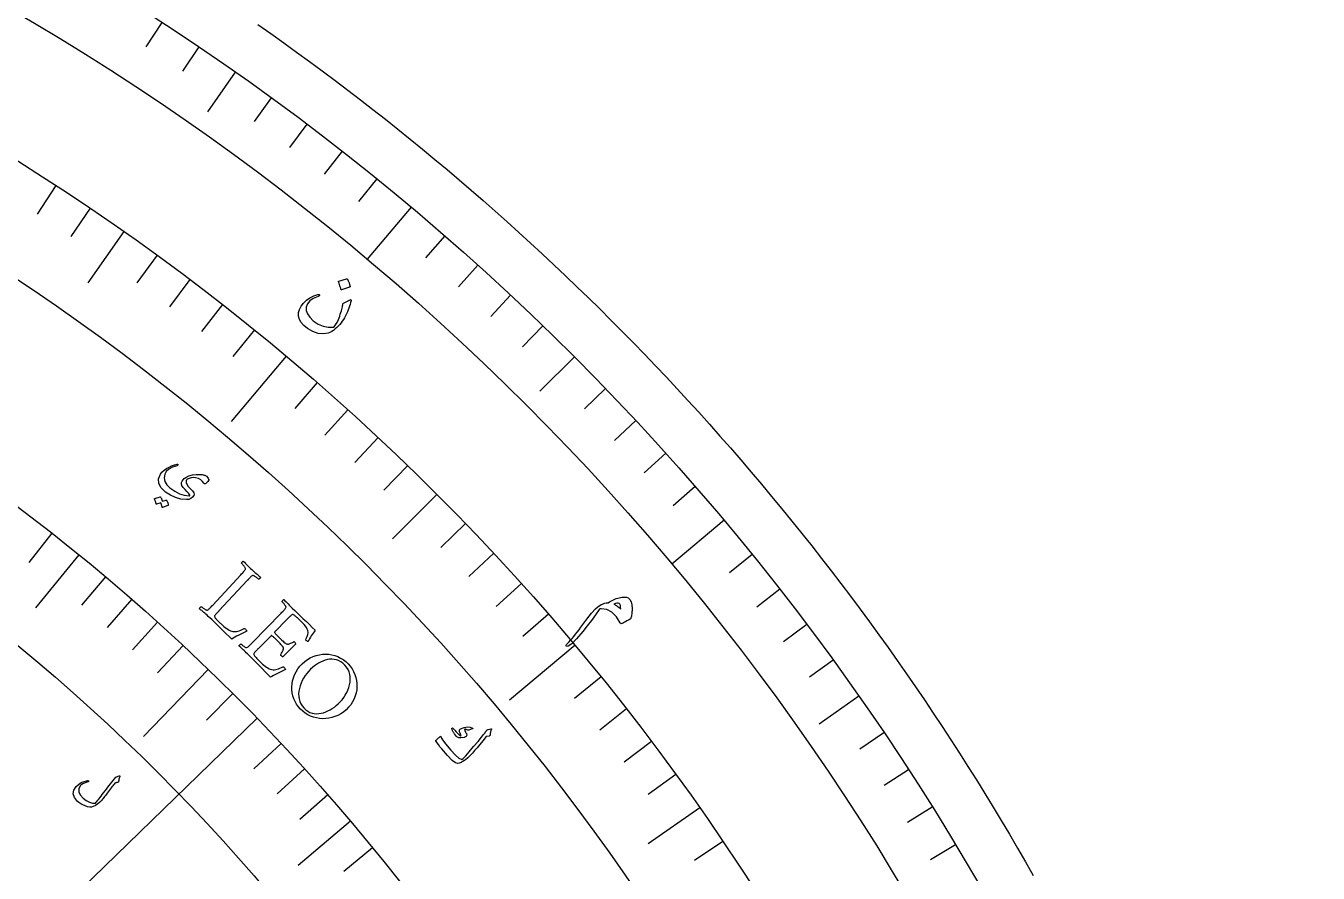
# Model space of a CAD drawing. Header units: millimetres. Extents: x -82 to 82, y -82 to 107.
# Drawn here: x 39.71 to 80.85, y 40.74 to 67.7 of the extents above; entities that cross this region are included whole.
import ezdxf

# ---------------------------------------------------------------- set-up
doc = ezdxf.new("R2010")
doc.units = ezdxf.units.MM
for name, color, linetype in [('CUT_OUTER', 1, 'Continuous'), ('ENGRAVE', 7, 'Continuous'), ('ENGRAVE_FINE', 8, 'Continuous'), ('TEXT', 5, 'Continuous')]:
    doc.layers.add(name, color=color, linetype=linetype)

msp = doc.modelspace()

# ---------------------------------------------------------------- linework, layer by layer
at = {"layer": 'CUT_OUTER'}
msp.add_lwpolyline([(47.0894, 67.741), (47.5042, 67.4507), (47.9172, 67.158), (48.3283, 66.8627), (48.7377, 66.5649), (49.1452, 66.2646), (49.5509, 65.9618), (49.9547, 65.6565), (50.3566, 65.3488), (50.7566, 65.0386), (51.1547, 64.7259), (51.5509, 64.4108), (51.9452, 64.0933), (52.3374, 63.7734), (52.7278, 63.451), (53.1161, 63.1263), (53.5024, 62.7992), (53.8868, 62.4697), (54.2691, 62.1379), (54.6493, 61.8038), (55.0275, 61.4673), (55.4036, 61.1285), (55.7776, 60.7874), (56.1496, 60.444), (56.5194, 60.0983), (56.8871, 59.7504), (57.2526, 59.4002), (57.616, 59.0478), (57.9773, 58.6932), (58.3363, 58.3363), (58.6932, 57.9773), (59.0478, 57.616), (59.4002, 57.2526), (59.7504, 56.8871), (60.0983, 56.5194), (60.444, 56.1496), (60.7874, 55.7776), (61.1285, 55.4036), (61.4673, 55.0275), (61.8038, 54.6493), (62.1379, 54.2691), (62.4697, 53.8868), (62.7992, 53.5024), (63.1263, 53.1161), (63.451, 52.7278), (63.7734, 52.3374), (64.0933, 51.9452), (64.4108, 51.5509), (64.7259, 51.1547), (65.0386, 50.7566), (65.3488, 50.3566), (65.6565, 49.9547), (65.9618, 49.5509), (66.2646, 49.1452), (66.5649, 48.7377), (66.8627, 48.3283), (67.158, 47.9172), (67.4507, 47.5042), (67.741, 47.0894), (68.0286, 46.6729), (68.3137, 46.2546), (68.5962, 45.8345), (68.8762, 45.4128), (69.1535, 44.9893), (69.4283, 44.5641), (69.7004, 44.1373), (69.9699, 43.7088), (70.2368, 43.2786), (70.501, 42.8469), (70.7626, 42.4135), (71.0215, 41.9785), (71.2778, 41.5419), (71.5313, 41.1038), (71.7822, 40.6641)], dxfattribs=at)
at = {"layer": 'ENGRAVE'}
for points in [[(46.3737, 66.2284), (45.4864, 64.9613)], [(51.9694, 61.9347), (50.5773, 60.2757)], [(42.8247, 61.1599), (41.6795, 59.5245)], [(47.9921, 57.1948), (46.2421, 55.1092)], [(57.1696, 57.1696), (56.0758, 56.0758)], [(52.7944, 52.7944), (51.3826, 51.3826)], [(61.9347, 51.9694), (60.2757, 50.5773)], [(41.3941, 50.8748), (40.0196, 49.1854)], [(57.1948, 47.9921), (55.1092, 46.2421)], [(45.513, 47.226), (43.452, 45.0874)], [(66.2284, 46.3737), (64.9613, 45.4864)], [(47.0744, 45.6697), (39.9688, 38.7761)], [(61.1599, 42.8247), (59.5245, 41.6795)], [(50.0396, 42.3999), (48.3779, 40.992)]]:
    msp.add_lwpolyline(points, dxfattribs=at)
for radius in [80.85, 80.85, 78.6844, 74.6625, 74.6625, 71.4862, 65.5875, 65.5875, 62.1225, 55.6875, 55.6875, 52.2225, 45.7875, 45.7875]:
    msp.add_circle((0, 0), radius, dxfattribs=at)
at = {"layer": 'ENGRAVE_FINE'}
for points in [[(44.0341, 67.8065), (43.5286, 67.0281)], [(45.2107, 67.0277), (44.6917, 66.2582)], [(47.5224, 65.409), (46.9769, 64.6582)], [(48.6567, 64.5697), (48.0982, 63.8284)], [(49.7762, 63.7107), (49.2048, 62.9793)], [(40.6641, 62.6172), (40.071, 61.7039)], [(50.8806, 62.8323), (50.2965, 62.111)], [(41.7507, 61.898), (41.1418, 60.9952)], [(53.0424, 61.0183), (52.4335, 60.3178)], [(43.8855, 60.4032), (43.2454, 59.5222)], [(54.0992, 60.0833), (53.4782, 59.3935)], [(44.933, 59.6281), (44.2776, 58.7584)], [(45.9668, 58.8349), (45.2964, 57.9767)], [(55.1396, 59.1299), (54.5066, 58.4512)], [(46.9866, 58.0237), (46.3013, 57.1773)], [(56.1631, 58.1586), (55.5184, 57.491)], [(48.983, 56.3485), (48.2686, 55.5266)], [(58.1586, 56.1631), (57.491, 55.5184)], [(49.959, 55.4851), (49.2303, 54.6758)], [(59.1299, 55.1396), (58.4512, 54.5066)], [(50.9197, 54.6047), (50.177, 53.8083)], [(60.0833, 54.0992), (59.3935, 53.4782)], [(51.8649, 53.7077), (51.1084, 52.9243)], [(61.0183, 53.0424), (60.3178, 52.4335)], [(53.7077, 51.8649), (52.9243, 51.1084)], [(40.5354, 51.5616), (39.8012, 50.6277)], [(54.6047, 50.9197), (53.8083, 50.177)], [(62.8323, 50.8806), (62.111, 50.2965)], [(42.2415, 50.1734), (41.4764, 49.2646)], [(55.4851, 49.959), (54.6758, 49.2303)], [(43.0774, 49.4577), (42.2971, 48.5618)], [(63.7107, 49.7762), (62.9793, 49.2048)], [(56.3485, 48.983), (55.5266, 48.2686)], [(43.9014, 48.7277), (43.1062, 47.8451)], [(64.5697, 48.6567), (63.8284, 48.0982)], [(44.7133, 47.9837), (43.9034, 47.1146)], [(65.409, 47.5224), (64.6582, 46.9769)], [(58.0237, 46.9866), (57.1773, 46.3013)], [(46.3001, 46.4545), (45.4614, 45.6131)], [(58.8349, 45.9668), (57.9767, 45.2964)], [(47.8358, 44.8716), (46.9693, 44.0588)], [(59.6281, 44.933), (58.7584, 44.2776)], [(67.0277, 45.2107), (66.2582, 44.6917)], [(48.5839, 44.0605), (47.7039, 43.2624)], [(67.8065, 44.0341), (67.0281, 43.5286)], [(60.4032, 43.8855), (59.5222, 43.2454)], [(49.3186, 43.2365), (48.4253, 42.4534)], [(68.5647, 42.844), (67.7776, 42.3521)], [(61.898, 41.7507), (60.9952, 41.1418)], [(69.302, 41.6408), (68.5064, 41.1628)], [(50.7468, 41.551), (49.8276, 40.7984)]]:
    msp.add_lwpolyline(points, dxfattribs=at)
at = {"layer": 'TEXT'}
for points in [[(49.921, 59.6491), (49.9263, 59.6495), (49.9318, 59.6478), (49.9375, 59.644), (49.9434, 59.6381), (49.9735, 59.5823), (49.9975, 59.5247), (50.0155, 59.4652), (50.0275, 59.404), (50.0273, 59.3964), (50.0251, 59.3905), (50.0208, 59.3863), (50.0145, 59.3838), (49.7601, 59.3018), (49.7526, 59.301), (49.7465, 59.3044), (49.742, 59.3118), (49.7389, 59.3234), (49.7362, 59.3334), (49.7317, 59.3489), (49.7253, 59.3698), (49.7171, 59.3961), (49.7068, 59.4281), (49.694, 59.466), (49.6787, 59.5098), (49.6609, 59.5595), (49.6592, 59.5669), (49.6597, 59.5722), (49.6626, 59.5757), (49.6677, 59.5772)], [(50.0602, 58.947), (50.0468, 58.8924), (50.0314, 58.8365), (50.014, 58.7794), (49.9945, 58.7212), (49.9724, 58.6617), (49.9472, 58.6009), (49.9189, 58.5388), (49.8876, 58.4755), (49.8545, 58.414), (49.8192, 58.3551), (49.7817, 58.2988), (49.742, 58.2451), (49.7, 58.1939), (49.6555, 58.145), (49.6086, 58.0984), (49.5594, 58.0542), (49.5036, 58.0111), (49.4473, 57.9754), (49.3904, 57.9471), (49.333, 57.926), (49.1768, 57.8997), (49.0147, 57.9157), (48.8466, 57.974), (48.6724, 58.0744), (48.5603, 58.1635), (48.4762, 58.2586), (48.4201, 58.3597), (48.392, 58.467), (48.3926, 58.5743), (48.4184, 58.6791), (48.4695, 58.7814), (48.5457, 58.8812), (48.6434, 58.9731), (48.7525, 59.0488), (48.873, 59.1082), (49.005, 59.1513), (49.0226, 59.1541), (49.0362, 59.1526), (49.0456, 59.1467), (49.051, 59.1364), (49.0526, 59.1229), (49.0465, 59.1111), (49.0325, 59.1009), (49.0106, 59.0925), (48.8594, 59.0259), (48.7463, 58.9465), (48.6713, 58.8546), (48.6341, 58.7502), (48.6342, 58.6418), (48.6713, 58.5335), (48.7453, 58.4253), (48.8563, 58.3169), (49.0113, 58.2108), (49.1705, 58.1411), (49.334, 58.1078), (49.5021, 58.1108), (49.5067, 58.1121), (49.5118, 58.1153), (49.5176, 58.1204), (49.5241, 58.1274), (49.5693, 58.187), (49.6136, 58.2635), (49.6571, 58.3569), (49.6997, 58.4671), (49.7193, 58.5242), (49.7368, 58.5779), (49.7524, 58.628), (49.766, 58.6748), (49.7774, 58.718), (49.7863, 58.7577), (49.7926, 58.794), (49.7965, 58.8267), (49.7992, 58.8432), (49.804, 58.8565), (49.8109, 58.8664), (49.8201, 58.8731), (50.0315, 58.9831), (50.0463, 58.9874), (50.056, 58.9828), (50.0606, 58.9694), (50.0602, 58.947)], [(45.3716, 53.1476), (45.3353, 53.2077), (45.2793, 53.2565), (45.2037, 53.2941), (45.1084, 53.3202), (45.0393, 53.3266), (44.9726, 53.3209), (44.9082, 53.3032), (44.8461, 53.2734), (44.8359, 53.2656), (44.8272, 53.2558), (44.8203, 53.2439), (44.8149, 53.23), (44.8115, 53.1756), (44.8319, 53.1152), (44.8758, 53.0489), (44.9434, 52.9766), (45.0107, 52.9058), (45.0521, 52.8458), (45.0678, 52.7965), (45.0578, 52.7581), (45.0107, 52.7), (44.9563, 52.6588), (44.8947, 52.6346), (44.8258, 52.6274), (44.6431, 52.646), (44.4707, 52.6913), (44.3084, 52.7635), (44.156, 52.8626), (44.0135, 52.9993), (43.9381, 53.1396), (43.9301, 53.2837), (43.9896, 53.4318), (44.0405, 53.4981), (44.1074, 53.5605), (44.1903, 53.619), (44.2893, 53.6735), (44.3191, 53.6867), (44.3485, 53.699), (44.3776, 53.7102), (44.4063, 53.7203), (44.4349, 53.7294), (44.4635, 53.7375), (44.4921, 53.7446), (44.5207, 53.7507), (44.5343, 53.7518), (44.5434, 53.7492), (44.5482, 53.7429), (44.5486, 53.7329), (44.5456, 53.7234), (44.5404, 53.7158), (44.533, 53.7099), (44.5235, 53.7058), (44.372, 53.655), (44.2555, 53.5924), (44.174, 53.5182), (44.1274, 53.4324), (44.1092, 53.3165), (44.1313, 53.2057), (44.1937, 53.0999), (44.2964, 52.999), (44.4468, 52.8922), (44.598, 52.8145), (44.7502, 52.7661), (44.9035, 52.7469), (44.9141, 52.7473), (44.921, 52.7509), (44.9242, 52.7576), (44.9237, 52.7674), (44.9115, 52.7953), (44.8825, 52.8347), (44.8369, 52.8855), (44.7745, 52.9477), (44.7134, 53.0138), (44.6746, 53.0736), (44.6582, 53.1272), (44.6642, 53.1747), (44.6854, 53.2186), (44.7147, 53.2587), (44.7522, 53.295), (44.7978, 53.3274), (44.9013, 53.3794), (45.013, 53.4135), (45.1329, 53.4295), (45.261, 53.4273), (45.2935, 53.4249), (45.3239, 53.421), (45.3519, 53.4157), (45.3777, 53.4089), (45.4013, 53.4008), (45.4226, 53.3916), (45.4416, 53.3813), (45.4583, 53.3699), (45.5134, 53.3134), (45.5278, 53.2561), (45.5016, 53.1981), (45.4348, 53.1394), (45.4122, 53.1276), (45.3941, 53.125), (45.3806, 53.1317), (45.3716, 53.1476)], [(44.1721, 52.6139), (44.1757, 52.6143), (44.1794, 52.6132), (44.1832, 52.6106), (44.1871, 52.6067), (44.1975, 52.5881), (44.2068, 52.5693), (44.2152, 52.5504), (44.2227, 52.5313), (44.2291, 52.5118), (44.2346, 52.4917), (44.2391, 52.4712), (44.2427, 52.4501), (44.2424, 52.4448), (44.2405, 52.4405), (44.2372, 52.4371), (44.2323, 52.4347), (44.058, 52.3779), (44.0547, 52.378), (44.0517, 52.3805), (44.0491, 52.3854), (44.0468, 52.3927), (44.0458, 52.3984), (44.0437, 52.407), (44.0403, 52.4184), (44.0357, 52.4327), (44.0299, 52.4501), (44.0228, 52.4707), (44.0145, 52.4944), (44.0049, 52.5214), (43.8687, 52.4778), (43.8636, 52.4772), (43.8595, 52.4794), (43.8565, 52.4845), (43.8545, 52.4923), (43.8528, 52.4991), (43.8499, 52.5095), (43.8458, 52.5236), (43.8405, 52.5414), (43.8338, 52.563), (43.8255, 52.5886), (43.8156, 52.6182), (43.804, 52.6518), (43.8036, 52.6562), (43.8045, 52.6594), (43.8068, 52.6615), (43.8104, 52.6625), (43.982, 52.7142), (43.9856, 52.7145), (43.9893, 52.7135), (43.9931, 52.7109), (43.9971, 52.707), (44.0065, 52.6919), (44.0149, 52.6764), (44.0224, 52.6605), (44.0289, 52.6443), (44.0345, 52.6279), (44.0394, 52.6112), (44.0434, 52.5944), (44.0466, 52.5774)], [(45.8532, 49.0863), (45.8508, 49.0837), (45.8478, 49.0805), (45.8443, 49.0768), (45.8403, 49.0724), (45.8298, 49.0612), (45.8178, 49.0484), (45.8044, 49.034), (45.7895, 49.018), (45.7743, 49.0015), (45.76, 48.9854), (45.7468, 48.9698), (45.7345, 48.9546), (45.7243, 48.9408), (45.7174, 48.9294), (45.7138, 48.9203), (45.7134, 48.9136), (45.7187, 48.8949), (45.7268, 48.8767), (45.7376, 48.8588), (45.7513, 48.8413), (45.7688, 48.822), (45.7916, 48.7986), (45.8194, 48.7713), (45.8523, 48.7399), (45.9781, 48.6212), (46.0118, 48.5912), (46.0487, 48.5615), (46.089, 48.5321), (46.1326, 48.5031), (46.177, 48.4771), (46.2195, 48.4569), (46.2603, 48.4425), (46.2993, 48.4339), (46.335, 48.431), (46.3727, 48.4316), (46.4125, 48.4356), (46.4543, 48.4433), (46.4989, 48.4554), (46.5468, 48.473), (46.5982, 48.4961), (46.653, 48.5247), (46.6624, 48.5272), (46.6731, 48.5251), (46.685, 48.5187), (46.6981, 48.5077), (46.716, 48.4888), (46.7289, 48.4714), (46.7368, 48.4556), (46.7395, 48.4414), (46.6786, 48.4108), (46.6156, 48.3794), (46.5506, 48.3472), (46.4834, 48.3143), (46.4187, 48.2812), (46.3609, 48.2487), (46.3099, 48.2167), (46.2657, 48.1853), (46.1766, 48.2713), (46.0882, 48.3573), (46.0005, 48.4436), (45.9134, 48.5299), (45.8234, 48.6187), (45.727, 48.7121), (45.6242, 48.81), (45.5148, 48.9126), (45.4765, 48.9478), (45.4398, 48.9806), (45.4047, 49.0111), (45.3712, 49.0393), (45.3384, 49.0668), (45.3054, 49.0953), (45.2722, 49.1247), (45.2388, 49.155), (45.2399, 49.1642), (45.244, 49.174), (45.2509, 49.1843), (45.2607, 49.1951), (45.2716, 49.205), (45.2816, 49.2125), (45.2906, 49.2176), (45.2988, 49.2203), (45.3074, 49.2128), (45.3193, 49.2031), (45.3345, 49.1911), (45.3529, 49.1769), (45.3731, 49.1622), (45.3936, 49.1486), (45.4143, 49.1361), (45.4352, 49.1247), (45.4544, 49.1158), (45.47, 49.1108), (45.482, 49.1097), (45.4903, 49.1125), (45.5083, 49.1236), (45.5271, 49.1378), (45.5468, 49.1548), (45.5674, 49.1749), (45.5888, 49.1969), (45.6108, 49.22), (45.6335, 49.244), (45.6568, 49.269), (46.5545, 50.2377), (46.5777, 50.263), (46.6002, 50.2876), (46.6218, 50.3117), (46.6426, 50.3352), (46.6615, 50.3578), (46.6773, 50.3792), (46.6901, 50.3993), (46.6998, 50.4182), (46.7026, 50.4277), (46.7007, 50.44), (46.6939, 50.4552), (46.6824, 50.4732), (46.668, 50.4925), (46.6527, 50.5119), (46.6366, 50.5312), (46.6197, 50.5505), (46.6035, 50.5682), (46.59, 50.5827), (46.579, 50.594), (46.5706, 50.6021), (46.5725, 50.6106), (46.5767, 50.6202), (46.5833, 50.6308), (46.5923, 50.6424), (46.6023, 50.6531), (46.612, 50.6609), (46.6215, 50.6656), (46.6306, 50.6674), (46.6651, 50.6334), (46.699, 50.5995), (46.7325, 50.5658), (46.7655, 50.5321), (46.7984, 50.4989), (46.8313, 50.4663), (46.8644, 50.4344), (46.8975, 50.4032), (46.9318, 50.3717), (46.966, 50.341), (47.0002, 50.3111), (47.0344, 50.282), (47.0688, 50.2529), (47.1037, 50.223), (47.1393, 50.1922), (47.1755, 50.1605), (47.1744, 50.1512), (47.1703, 50.1415), (47.1633, 50.1312), (47.1533, 50.1205), (47.1423, 50.1107), (47.1322, 50.1034), (47.123, 50.0984), (47.1147, 50.0959), (47.106, 50.1037), (47.0939, 50.1139), (47.0784, 50.1263), (47.0596, 50.1411), (47.0393, 50.1566), (47.0191, 50.1711), (46.999, 50.1845), (46.9792, 50.197), (46.9608, 50.2069), (46.9451, 50.2126), (46.9322, 50.2141), (46.922, 50.2115), (46.9072, 50.202), (46.8915, 50.1901), (46.875, 50.1758), (46.8575, 50.159), (46.8393, 50.1406), (46.8204, 50.1211), (46.8009, 50.1006), (46.7807, 50.0791), (46.7774, 50.0757), (46.7742, 50.0722), (46.7709, 50.0687), (46.7677, 50.0653), (46.7645, 50.0618), (46.7612, 50.0583), (46.758, 50.0548), (46.7547, 50.0514)], [(48.1842, 49.1746), (48.2663, 49.0949), (48.3531, 49.0119), (48.4446, 48.9256), (48.5409, 48.836), (48.6384, 48.7447), (48.7337, 48.6536), (48.8269, 48.5626), (48.9179, 48.4718), (48.8833, 48.4252), (48.8511, 48.3794), (48.8215, 48.3345), (48.7944, 48.2904), (48.7682, 48.2466), (48.7411, 48.2025), (48.7131, 48.1581), (48.6843, 48.1135), (48.6727, 48.1154), (48.6606, 48.1206), (48.6479, 48.1292), (48.6346, 48.1412), (48.6226, 48.1554), (48.6159, 48.168), (48.6146, 48.1792), (48.6187, 48.1888), (48.659, 48.2688), (48.6835, 48.3405), (48.6922, 48.4039), (48.685, 48.4591), (48.6663, 48.5093), (48.6401, 48.5579), (48.6066, 48.6049), (48.5657, 48.6502), (48.3734, 48.8415), (48.365, 48.8497), (48.3536, 48.8606), (48.3392, 48.8741), (48.3217, 48.8904), (48.3029, 48.9075), (48.2842, 48.9236), (48.2656, 48.9387), (48.2472, 48.9528), (48.2302, 48.9643), (48.2158, 48.9715), (48.204, 48.9745), (48.1948, 48.9733), (48.1798, 48.9642), (48.1638, 48.9527), (48.1469, 48.9388), (48.129, 48.9225), (48.1106, 48.9048), (48.0921, 48.8867), (48.0734, 48.8681), (48.0546, 48.8491), (48.0472, 48.8417), (48.0407, 48.835), (48.035, 48.8292), (48.0302, 48.8243), (47.626, 48.4134), (47.6238, 48.4075), (47.6261, 48.3988), (47.633, 48.3873), (47.6444, 48.373), (47.6586, 48.3571), (47.674, 48.3405), (47.6905, 48.3235), (47.7081, 48.3058), (47.8237, 48.1914), (47.8614, 48.1545), (47.8952, 48.1225), (47.9252, 48.0954), (47.9514, 48.0732), (47.9749, 48.0557), (47.9968, 48.0425), (48.0171, 48.0336), (48.0359, 48.0291), (48.0543, 48.0283), (48.0735, 48.0306), (48.0936, 48.036), (48.1145, 48.0445), (48.1374, 48.0558), (48.1634, 48.0695), (48.1924, 48.0858), (48.2246, 48.1046), (48.2342, 48.1086), (48.2454, 48.1073), (48.2579, 48.1006), (48.2719, 48.0885), (48.2838, 48.0752), (48.2922, 48.0625), (48.2973, 48.0503), (48.2991, 48.0388), (47.8859, 47.6279), (47.8764, 47.6296), (47.8657, 47.6347), (47.854, 47.6431), (47.8411, 47.6549), (47.8299, 47.6681), (47.8232, 47.6807), (47.821, 47.6928), (47.8232, 47.7043), (47.8449, 47.7409), (47.863, 47.7726), (47.8774, 47.7992), (47.8882, 47.8207), (47.8962, 47.8385), (47.9022, 47.8538), (47.9062, 47.8665), (47.9083, 47.8768), (47.909, 47.8858), (47.9088, 47.8947), (47.9078, 47.9037), (47.906, 47.9127), (47.9026, 47.9243), (47.8949, 47.9388), (47.8829, 47.9563), (47.8665, 47.9768), (47.8472, 47.9991), (47.8267, 48.022), (47.8049, 48.0457), (47.7818, 48.07), (47.7584, 48.0943), (47.7355, 48.1177), (47.7131, 48.1403), (47.6914, 48.162), (47.6761, 48.177), (47.6597, 48.1928), (47.6421, 48.2094), (47.6234, 48.2269), (47.6047, 48.244), (47.5869, 48.2596), (47.5701, 48.2737), (47.5544, 48.2861), (47.5403, 48.2957), (47.5287, 48.3009), (47.5195, 48.3017), (47.5127, 48.2983), (47.0996, 47.8783), (47.0971, 47.8758), (47.0941, 47.8727), (47.0904, 47.869), (47.0863, 47.8648), (47.0697, 47.8478), (47.051, 47.8284), (47.0303, 47.8066), (47.0075, 47.7824), (46.9867, 47.7592), (46.9722, 47.7404), (46.964, 47.726), (46.962, 47.7161), (46.9668, 47.6973), (46.9745, 47.6788), (46.9848, 47.6606), (46.998, 47.6428), (47.0151, 47.623), (47.0372, 47.5991), (47.0643, 47.5711), (47.0964, 47.5388), (47.2013, 47.4347), (47.2411, 47.397), (47.2826, 47.3615), (47.3257, 47.3282), (47.3705, 47.2971), (47.415, 47.2699), (47.4573, 47.2482), (47.4974, 47.232), (47.5353, 47.2214), (47.5769, 47.2145), (47.6193, 47.2138), (47.6624, 47.2193), (47.7062, 47.2312), (47.751, 47.2469), (47.7967, 47.2641), (47.8435, 47.2828), (47.8912, 47.3031), (47.9008, 47.3053), (47.9114, 47.303), (47.9231, 47.2962), (47.9359, 47.2849), (47.9534, 47.2655), (47.9658, 47.2478), (47.9732, 47.2318), (47.9756, 47.2175), (47.9139, 47.1885), (47.8501, 47.1587), (47.7843, 47.1283), (47.7163, 47.0971), (47.6508, 47.0657), (47.5921, 47.0347), (47.5403, 47.004), (47.4953, 46.9738), (47.4085, 47.062), (47.3223, 47.1503), (47.2368, 47.2388), (47.152, 47.3274), (47.0644, 47.4184), (46.9704, 47.5143), (46.8701, 47.6149), (46.7635, 47.7202), (46.7261, 47.7563), (46.6903, 47.7901), (46.656, 47.8216), (46.6232, 47.8506), (46.5911, 47.879), (46.5588, 47.9083), (46.5264, 47.9385), (46.4938, 47.9697), (46.4952, 47.9789), (46.4995, 47.9885), (46.5067, 47.9986), (46.5168, 48.0092), (46.5279, 48.0188), (46.538, 48.0261), (46.5473, 48.0309), (46.5555, 48.0334), (46.5639, 48.0257), (46.5755, 48.0156), (46.5904, 48.0033), (46.6085, 47.9886), (46.6283, 47.9734), (46.6484, 47.9592), (46.6687, 47.9462), (46.6893, 47.9343), (46.7083, 47.9249), (46.7238, 47.9195), (46.7357, 47.9181), (46.7441, 47.9207), (46.7624, 47.9313), (46.7816, 47.945), (46.8017, 47.9615), (46.8228, 47.981), (46.8448, 48.0025), (46.8674, 48.025), (46.8907, 48.0484), (46.9147, 48.0729), (47.837, 49.018), (47.8609, 49.0426), (47.884, 49.0667), (47.9062, 49.0902), (47.9277, 49.1132), (47.9471, 49.1353), (47.9635, 49.1562), (47.9767, 49.176), (47.9869, 49.1947), (47.99, 49.2041), (47.9884, 49.2165), (47.9821, 49.2318), (47.971, 49.2501), (47.9571, 49.2698), (47.9423, 49.2896), (47.9267, 49.3093), (47.9103, 49.329), (47.8946, 49.3471), (47.8815, 49.3619), (47.8708, 49.3735), (47.8626, 49.3819), (47.8647, 49.3903), (47.8692, 49.3998), (47.876, 49.4102), (47.8853, 49.4216), (47.8956, 49.4321), (47.9055, 49.4395), (47.9151, 49.444), (47.9243, 49.4456), (47.9578, 49.4107), (47.9909, 49.376), (48.0235, 49.3414), (48.0556, 49.3069), (48.0876, 49.2728), (48.1197, 49.2394), (48.1519, 49.2066), (48.1842, 49.1746)], [(58.2459, 49.3477), (58.2875, 49.3723), (58.3297, 49.3958), (58.3727, 49.4181), (58.4163, 49.4393), (58.4607, 49.4589), (58.5056, 49.4763), (58.5512, 49.4915), (58.5974, 49.5045), (58.6863, 49.5219), (58.7629, 49.5268), (58.827, 49.5191), (58.8788, 49.499), (58.9363, 49.4505), (58.9772, 49.3782), (59.0013, 49.2823), (59.0087, 49.1627), (59.0082, 49.1277), (59.0067, 49.0929), (59.0041, 49.0581), (59.0004, 49.0235), (58.9958, 48.9888), (58.9903, 48.954), (58.984, 48.919), (58.9769, 48.8838), (58.9718, 48.8645), (58.9646, 48.8484), (58.9553, 48.8354), (58.9439, 48.8254), (58.8907, 48.7944), (58.8429, 48.7669), (58.8007, 48.743), (58.7639, 48.7227), (58.7332, 48.7061), (58.7091, 48.6936), (58.6916, 48.6851), (58.6807, 48.6807), (58.6645, 48.6786), (58.6507, 48.6818), (58.6392, 48.6904), (58.6301, 48.7043), (58.5078, 48.9017), (58.3648, 49.0427), (58.2016, 49.1272), (58.0185, 49.155), (58.0008, 49.1529), (57.9857, 49.1476), (57.9733, 49.1393), (57.9634, 49.1278), (57.8439, 48.9582), (57.7164, 48.7853), (57.5811, 48.6089), (57.4378, 48.4291), (57.2386, 48.1949), (57.0849, 48.0384), (56.977, 47.9595), (56.915, 47.9579), (56.9077, 47.9724), (56.9104, 47.9911), (56.9233, 48.014), (56.9462, 48.0411), (56.9974, 48.0936), (57.0493, 48.15), (57.1018, 48.2103), (57.1549, 48.2744), (57.2087, 48.3421), (57.2633, 48.4128), (57.3187, 48.4867), (57.3749, 48.5637), (57.5631, 48.8219), (57.7182, 49.0195), (57.8405, 49.1561), (57.9301, 49.2315), (57.9771, 49.2604), (58.0221, 49.2849), (58.0652, 49.3051), (58.1064, 49.321), (58.1453, 49.3329), (58.1815, 49.3413), (58.215, 49.3463), (58.2459, 49.3477)], [(58.43, 49.3007), (58.4566, 49.2871), (58.4833, 49.2716), (58.5103, 49.2545), (58.5376, 49.2355), (58.5649, 49.215), (58.5923, 49.193), (58.6197, 49.1695), (58.647, 49.1446), (58.644, 49.2094), (58.6349, 49.2599), (58.6198, 49.2961), (58.5986, 49.3181), (58.5618, 49.3343), (58.5214, 49.3369), (58.4775, 49.3257), (58.43, 49.3007)], [(49.9676, 47.4027), (50.0355, 47.3242), (50.0942, 47.2413), (50.1438, 47.154), (50.1842, 47.0624), (50.2151, 46.9678), (50.2363, 46.8717), (50.2476, 46.774), (50.2491, 46.6749), (50.2408, 46.5756), (50.2226, 46.4775), (50.1947, 46.3806), (50.1569, 46.285), (50.1089, 46.1921), (50.0502, 46.1034), (49.981, 46.0189), (49.9012, 45.9385), (49.8188, 45.8695), (49.7323, 45.8105), (49.6417, 45.7615), (49.5471, 45.7223), (49.4501, 45.6926), (49.3522, 45.6719), (49.2535, 45.6603), (49.1539, 45.6576), (49.055, 45.6639), (48.9584, 45.6794), (48.8639, 45.7039), (48.7716, 45.7376), (48.683, 45.7803), (48.5997, 45.832), (48.5217, 45.8925), (48.4489, 45.962), (48.3841, 46.0372), (48.3278, 46.1169), (48.2799, 46.2014), (48.2406, 46.2905), (48.2102, 46.3828), (48.1894, 46.4768), (48.178, 46.5724), (48.1762, 46.6698), (48.1839, 46.7677), (48.201, 46.8648), (48.2277, 46.9612), (48.2638, 47.0568), (48.3098, 47.1501), (48.3659, 47.2395), (48.4322, 47.3251), (48.5086, 47.4067), (48.589, 47.4783), (48.6738, 47.5402), (48.763, 47.5924), (48.8568, 47.6349), (48.9534, 47.6678), (49.0511, 47.6913), (49.1499, 47.7053), (49.2498, 47.7099), (49.3495, 47.7048), (49.4474, 47.69), (49.5435, 47.6655), (49.6379, 47.6313), (49.7287, 47.5877), (49.8139, 47.535), (49.8935, 47.4734), (49.9676, 47.4027)], [(49.8607, 47.3636), (49.7981, 47.4223), (49.733, 47.4696), (49.6652, 47.5054), (49.595, 47.5297), (49.5232, 47.544), (49.4511, 47.5498), (49.3787, 47.547), (49.3059, 47.5357), (49.2335, 47.5169), (49.1622, 47.4919), (49.0919, 47.4606), (49.0228, 47.423), (48.9559, 47.3807), (48.8921, 47.335), (48.8316, 47.2859), (48.7742, 47.2336), (48.7116, 47.1687), (48.6534, 47.0994), (48.5996, 47.026), (48.5502, 46.9482), (48.5064, 46.8677), (48.4694, 46.7858), (48.4391, 46.7026), (48.4155, 46.6181), (48.3998, 46.5335), (48.3929, 46.4502), (48.3949, 46.3683), (48.4057, 46.2875), (48.4267, 46.2093), (48.4594, 46.1349), (48.5036, 46.0643), (48.5593, 45.9975), (48.6201, 45.9403), (48.6835, 45.8943), (48.7497, 45.8594), (48.8186, 45.8356), (48.8894, 45.8217), (48.9612, 45.8161), (49.034, 45.8189), (49.1079, 45.8302), (49.1817, 45.8487), (49.2543, 45.8733), (49.3259, 45.9041), (49.3962, 45.9411), (49.4644, 45.9827), (49.5294, 46.0275), (49.5911, 46.0755), (49.6496, 46.1267), (49.7135, 46.1903), (49.7728, 46.2581), (49.8277, 46.3302), (49.878, 46.4066), (49.9225, 46.486), (49.9599, 46.5672), (49.9903, 46.6502), (50.0136, 46.7348), (50.0288, 46.8198), (50.035, 46.9037), (50.0322, 46.9864), (50.0203, 47.068), (49.9981, 47.1472), (49.964, 47.2229), (49.9182, 47.295), (49.8607, 47.3636)], [(54.5254, 45.3072), (54.516, 45.2841), (54.5078, 45.2614), (54.5008, 45.239), (54.495, 45.217), (54.4906, 45.1952), (54.4875, 45.1735), (54.4858, 45.152), (54.4855, 45.1306), (54.4834, 45.1208), (54.4777, 45.1134), (54.4684, 45.1084), (54.4555, 45.1058), (54.3843, 45.0954), (54.3768, 45.0939), (54.3708, 45.0923), (54.3663, 45.0906), (54.3632, 45.0887), (54.257, 44.9564), (54.1603, 44.8378), (54.073, 44.7328), (53.9951, 44.6416), (53.9268, 44.5641), (53.8681, 44.5005), (53.819, 44.4509), (53.7794, 44.4153), (53.702, 44.3513), (53.6763, 44.3324), (53.6495, 44.3147), (53.6217, 44.298), (53.5928, 44.2824), (53.5628, 44.268), (53.5315, 44.2549), (53.4989, 44.2431), (53.4652, 44.2325), (53.3886, 44.2489), (53.2768, 44.332), (53.1295, 44.4815), (52.9461, 44.6971), (52.8914, 44.7666), (52.8424, 44.8323), (52.7992, 44.8942), (52.7618, 44.9524), (52.7598, 44.9589), (52.7599, 44.9649), (52.7622, 44.9703), (52.7666, 44.9752), (52.7893, 44.997), (52.8101, 45.0166), (52.8289, 45.0341), (52.8459, 45.0495), (52.8612, 45.063), (52.875, 45.0747), (52.8873, 45.0845), (52.8981, 45.0926), (52.9044, 45.0969), (52.9094, 45.0976), (52.9129, 45.0947), (52.9151, 45.0884), (52.9351, 45.0426), (52.9669, 44.9888), (53.0105, 44.927), (53.0658, 44.857), (53.2375, 44.6534), (53.3809, 44.5017), (53.4964, 44.4022), (53.5845, 44.3551), (53.6325, 44.395), (53.7117, 44.4771), (53.8221, 44.6013), (53.9636, 44.768), (54.104, 44.9364), (54.2096, 45.0643), (54.2806, 45.1519), (54.317, 45.1989), (54.3266, 45.2121), (54.3356, 45.2245), (54.344, 45.2361), (54.3517, 45.2467), (54.3588, 45.2565), (54.365, 45.2652), (54.3704, 45.273), (54.375, 45.2797), (54.3858, 45.2934), (54.3979, 45.3042), (54.4115, 45.3121), (54.4265, 45.3171), (54.5117, 45.3365), (54.5178, 45.3373), (54.5227, 45.3368), (54.5264, 45.335), (54.5289, 45.3318), (54.53, 45.3263), (54.5298, 45.3203), (54.5282, 45.314), (54.5254, 45.3072)], [(53.9304, 45.3544), (53.9325, 45.3511), (53.9335, 45.3475), (53.9333, 45.3437), (53.9321, 45.3396), (53.9301, 45.337), (53.9277, 45.3345), (53.9246, 45.3323), (53.9211, 45.3304), (53.81, 45.2937), (53.7982, 45.2907), (53.7881, 45.2895), (53.7799, 45.2902), (53.7734, 45.2927), (53.7511, 45.3078), (53.7295, 45.3185), (53.7086, 45.3248), (53.6885, 45.3265), (53.681, 45.3239), (53.6775, 45.3158), (53.6778, 45.3023), (53.6821, 45.2833), (53.6865, 45.2719), (53.6914, 45.2604), (53.6967, 45.2487), (53.7024, 45.2369), (53.7087, 45.2249), (53.7156, 45.2126), (53.7231, 45.1999), (53.7312, 45.1869), (53.7483, 45.1329), (53.7251, 45.0914), (53.6615, 45.0626), (53.5576, 45.0463), (53.5227, 45.0462), (53.4926, 45.0495), (53.4674, 45.0561), (53.4471, 45.0662), (53.4287, 45.0806), (53.4068, 45.1035), (53.3815, 45.1349), (53.3526, 45.1748), (53.3383, 45.1955), (53.3253, 45.2157), (53.3138, 45.2354), (53.3037, 45.2547), (53.2947, 45.2732), (53.2865, 45.2907), (53.2792, 45.3072), (53.2727, 45.3228), (53.2705, 45.3339), (53.2707, 45.3433), (53.2733, 45.3511), (53.2783, 45.3573), (53.2853, 45.3615), (53.2922, 45.3623), (53.299, 45.3597), (53.3057, 45.3536), (53.3257, 45.333), (53.3481, 45.3092), (53.3727, 45.2824), (53.3997, 45.2524), (53.4499, 45.1965), (53.4912, 45.1545), (53.5236, 45.1266), (53.5471, 45.1128), (53.5511, 45.1118), (53.5547, 45.1125), (53.5579, 45.1149), (53.5607, 45.1189), (53.5618, 45.1222), (53.5617, 45.1265), (53.5604, 45.1318), (53.5579, 45.1381), (53.5304, 45.193), (53.5197, 45.2168), (53.513, 45.239), (53.5101, 45.2599), (53.5111, 45.2793), (53.5153, 45.2986), (53.5231, 45.3144), (53.5343, 45.3268), (53.5492, 45.3358), (53.6619, 45.3819), (53.763, 45.4003), (53.8525, 45.3911), (53.9304, 45.3544)], [(42.6757, 43.8409), (42.6821, 43.8426), (42.688, 43.8426), (42.6934, 43.8407), (42.6984, 43.837), (42.7021, 43.8319), (42.7036, 43.826), (42.703, 43.8193), (42.7003, 43.8118), (42.6831, 43.7688), (42.6708, 43.7293), (42.6633, 43.6931), (42.6608, 43.6602), (42.6589, 43.6493), (42.6529, 43.6406), (42.6426, 43.634), (42.6282, 43.6296), (42.6205, 43.6282), (42.613, 43.6268), (42.6059, 43.6255), (42.5991, 43.6241), (42.5928, 43.6228), (42.5869, 43.6217), (42.5815, 43.6208), (42.5767, 43.62), (42.5681, 43.6183), (42.5595, 43.6146), (42.551, 43.6089), (42.5425, 43.6013), (42.5217, 43.5767), (42.4992, 43.5495), (42.4753, 43.5197), (42.4498, 43.4874), (42.4228, 43.4526), (42.394, 43.4154), (42.3635, 43.3757), (42.3313, 43.3337), (42.2997, 43.2912), (42.2697, 43.2516), (42.2413, 43.2148), (42.2146, 43.1808), (42.1894, 43.1494), (42.1659, 43.1206), (42.1439, 43.0942), (42.1236, 43.0704), (42.0606, 43.0025), (41.9939, 42.9451), (41.9235, 42.8982), (41.8494, 42.8617), (41.7983, 42.8476), (41.7392, 42.8462), (41.6721, 42.8574), (41.5969, 42.8812), (41.5218, 42.9133), (41.4559, 42.9483), (41.3994, 42.9862), (41.3521, 43.027), (41.2543, 43.1507), (41.2143, 43.271), (41.2322, 43.3879), (41.3083, 43.5017), (41.3834, 43.5689), (41.4702, 43.6221), (41.5689, 43.6612), (41.6793, 43.686), (41.6866, 43.6867), (41.6925, 43.6856), (41.6972, 43.6829), (41.7007, 43.6785), (41.7034, 43.6729), (41.7046, 43.6677), (41.7043, 43.663), (41.7025, 43.6588), (41.6989, 43.6533), (41.6945, 43.649), (41.6892, 43.6459), (41.683, 43.6438), (41.5946, 43.6132), (41.5243, 43.5822), (41.4722, 43.551), (41.4382, 43.5195), (41.392, 43.426), (41.3925, 43.3295), (41.4395, 43.2299), (41.533, 43.127), (41.6325, 43.0499), (41.7308, 42.9986), (41.8281, 42.973), (41.9245, 42.9732), (41.9462, 42.9975), (41.9709, 43.0265), (41.9988, 43.0601), (42.0297, 43.0983), (42.0636, 43.1414), (42.1006, 43.1895), (42.1407, 43.2425), (42.1838, 43.3006), (42.2288, 43.3599), (42.2734, 43.4181), (42.3174, 43.4752), (42.361, 43.5311), (42.4042, 43.5857), (42.447, 43.6391), (42.4896, 43.6911), (42.5318, 43.7418), (42.5705, 43.7925), (42.5758, 43.7974), (42.5813, 43.8015), (42.5869, 43.8048), (42.5928, 43.8072)]]:
    msp.add_lwpolyline(points, close=True, dxfattribs=at)

doc.saveas('drawing.dxf')
